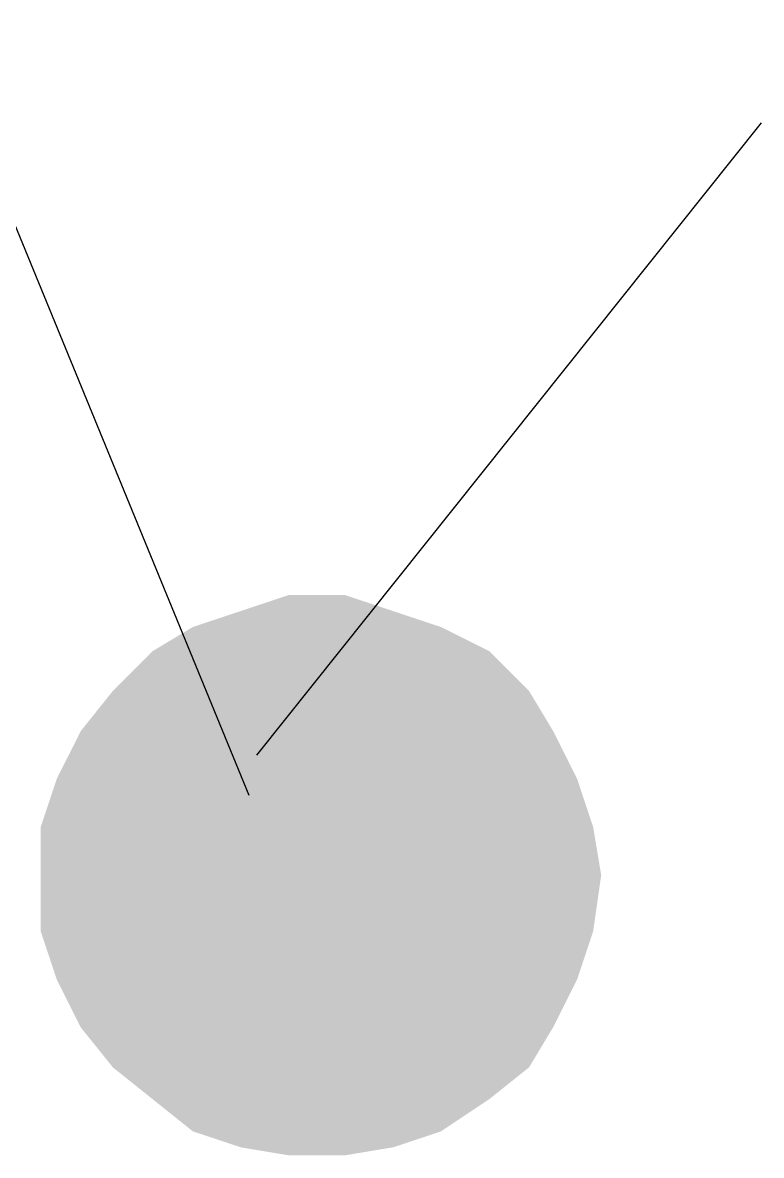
# Model space of a CAD drawing. Header units: millimetres. Extents: x 0 to 72213, y -495 to 58962.
# Drawn here: x 23465 to 24051, y 51114 to 52013 of the extents above; entities that cross this region are included whole.
import ezdxf

# ---------------------------------------------------------------- set-up
doc = ezdxf.new("R2010")
doc.units = ezdxf.units.MM
doc.header["$MEASUREMENT"] = 0
doc.layers.add('PDF_Geometry', color=7, linetype='Continuous', true_color=0xfd8379)
doc.layers.add('PDF_Solid Fills', color=7, linetype='Continuous', true_color=0xffffff)

msp = doc.modelspace()

# ---------------------------------------------------------------- linework, layer by layer
at = {"layer": 'PDF_Geometry', "color": 1, "lineweight": 25}
for points in [[(22876.36, 53273.04), (23644.69, 51399.84)], [(23651.04, 51431.59), (24051.08, 51933.22)]]:
    msp.add_lwpolyline(points, dxfattribs=at)
at = {"layer": 'PDF_Solid Fills', "color": 1, "transparency": 33554559}
for points in [[(23676.44, 51558.58), (23758.99, 51545.88), (23638.34, 51545.88)], [(23720.89, 51558.58), (23676.44, 51558.58), (23758.99, 51545.88)], [(23638.34, 51545.88), (23797.09, 51533.18), (23600.24, 51533.18)], [(23758.99, 51545.88), (23638.34, 51545.88), (23797.09, 51533.18)], [(23600.24, 51533.18), (23835.18, 51514.13), (23568.49, 51514.13)], [(23797.09, 51533.18), (23600.24, 51533.18), (23835.18, 51514.13)], [(23568.49, 51514.13), (23866.93, 51482.38), (23536.74, 51482.38)], [(23835.18, 51514.13), (23568.49, 51514.13), (23866.93, 51482.38)], [(23536.74, 51482.38), (23885.98, 51450.63), (23511.34, 51450.63)], [(23866.93, 51482.38), (23536.74, 51482.38), (23885.98, 51450.63)], [(23511.34, 51450.63), (23905.03, 51412.54), (23492.29, 51412.54)], [(23885.98, 51450.63), (23511.34, 51450.63), (23905.03, 51412.54)], [(23492.29, 51412.54), (23917.73, 51374.44), (23479.59, 51374.44)], [(23905.03, 51412.54), (23492.29, 51412.54), (23917.73, 51374.44)], [(23917.73, 51374.44), (23479.59, 51374.44), (23924.08, 51336.34)], [(23479.59, 51374.44), (23924.08, 51336.34), (23479.59, 51336.34)], [(23924.08, 51336.34), (23479.59, 51336.34), (23917.73, 51291.89)], [(23479.59, 51336.34), (23917.73, 51291.89), (23479.59, 51291.89)], [(23917.73, 51291.89), (23479.59, 51291.89), (23905.03, 51253.79)], [(23479.59, 51291.89), (23905.03, 51253.79), (23492.29, 51253.79)], [(23905.03, 51253.79), (23492.29, 51253.79), (23885.98, 51215.69)], [(23492.29, 51253.79), (23885.98, 51215.69), (23511.34, 51215.69)], [(23885.98, 51215.69), (23511.34, 51215.69), (23866.93, 51183.94)], [(23511.34, 51215.69), (23866.93, 51183.94), (23536.74, 51183.94)], [(23866.93, 51183.94), (23536.74, 51183.94), (23835.18, 51158.54)], [(23536.74, 51183.94), (23835.18, 51158.54), (23568.49, 51158.54)], [(23835.18, 51158.54), (23568.49, 51158.54), (23797.09, 51133.14)], [(23568.49, 51158.54), (23797.09, 51133.14), (23600.24, 51133.14)], [(23797.09, 51133.14), (23600.24, 51133.14), (23758.99, 51120.44)], [(23600.24, 51133.14), (23758.99, 51120.44), (23638.34, 51120.44)], [(23758.99, 51120.44), (23638.34, 51120.44), (23720.89, 51114.09)], [(23638.34, 51120.44), (23720.89, 51114.09), (23676.44, 51114.09)]]:
    msp.add_solid(points, dxfattribs=at)

doc.saveas('drawing.dxf')
